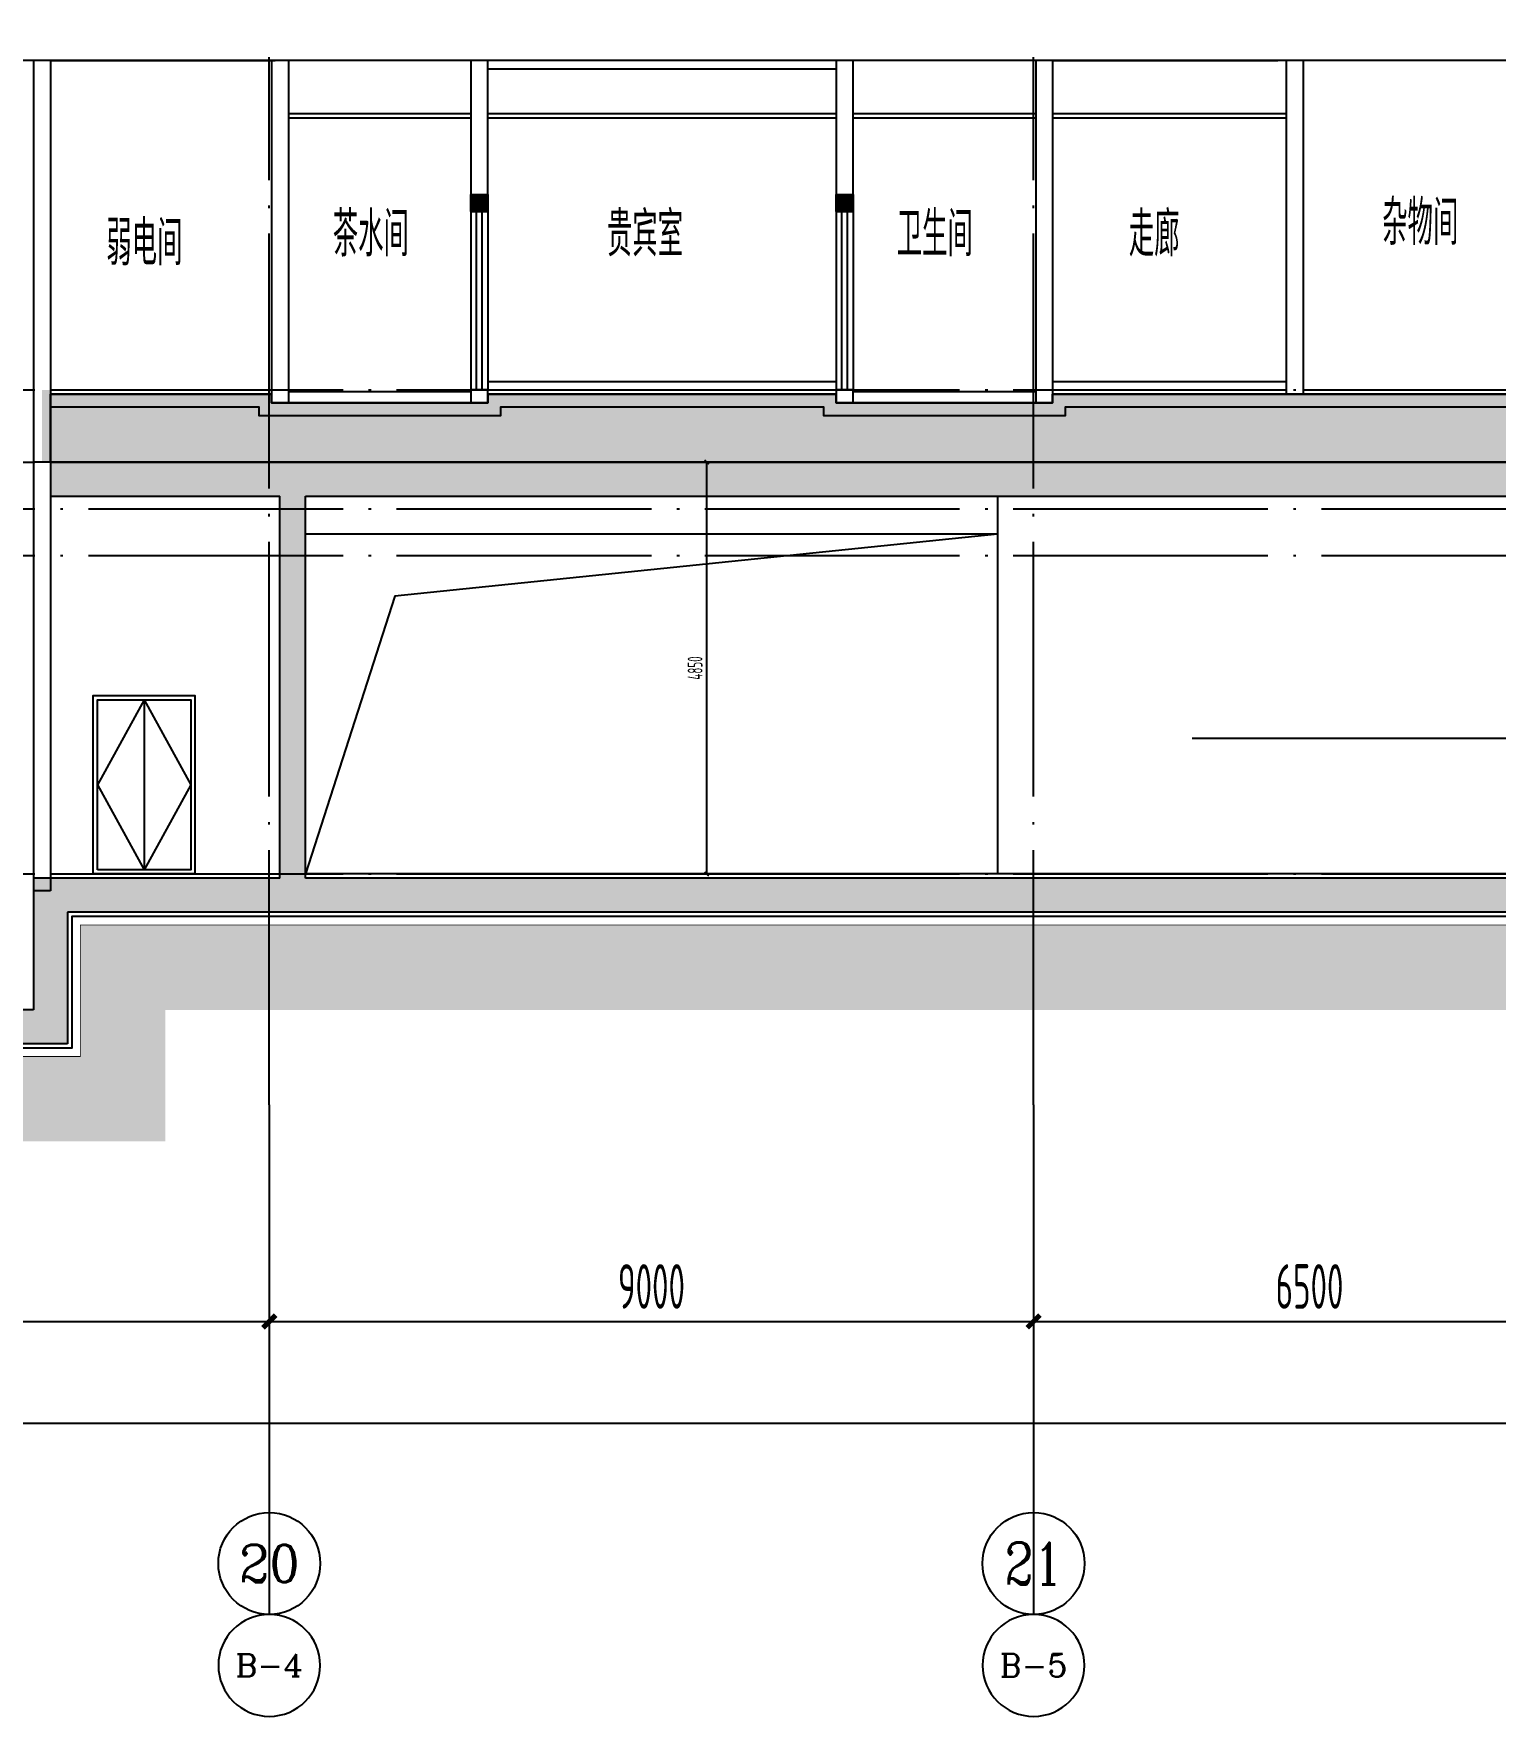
# Model space of a CAD drawing. Extents: x -473190 to 2138458, y -81875 to 2633646.
# Drawn here: x 1291040 to 1308253, y 134599 to 154413 of the extents above; entities that cross this region are included whole.
import ezdxf
from ezdxf.enums import TextEntityAlignment as Align

# ---------------------------------------------------------------- set-up
doc = ezdxf.new("R2010")
doc.units = 0
doc.header["$LTSCALE"] = 1000
doc.linetypes.add('DASH', pattern=[0.35, 0.25, -0.1])
doc.linetypes.add('DOTE', pattern=[2.42, 2, -0.2, 0.02, -0.2])
for name, color, linetype in [('A-DIM_SYMB', 3, 'Continuous'), ('A-ROOM_NAME', 23, 'Continuous'), ('A-S_WALL', 9, 'Continuous'), ('A-SURFACE', 6, 'Continuous'), ('A-WALL', 2, 'Continuous'), ('A-WINDOW', 4, 'Continuous'), ('A-可见线', 7, 'Continuous'), ('AXIS', 3, 'Continuous'), ('AXIS_TEXT', 7, 'Continuous'), ('DOOR_FIRE', 4, 'Continuous'), ('DOTE', 1, 'DOTE'), ('PUB_DIM', 3, 'Continuous'), ('PUB_HATCH', 8, 'Continuous')]:
    doc.layers.add(name, color=color, linetype=linetype)
doc.styles.add('8B2_02', font='tssdeng.shx', dxfattribs={"width": 0.6, "bigfont": 'TSSDCHN.shx'})
doc.styles.add('_TCH_AXIS', font='COMPLEX', dxfattribs={"bigfont": 'GBCBIG'})
doc.styles.add('_TCH_DIM_T3', font='tssdeng.shx', dxfattribs={"width": 0.564706, "bigfont": '@@@tssdchn.shx'})
doc.styles.add('COMPLEX', font='COMPLEX.shx', dxfattribs={"width": 0.65})
doc.dimstyles.new('_TCH_ARCH&&150', dxfattribs={"dimtxt": 525, "dimasz": 150, "dimexe": 375, "dimexo": 450, "dimgap": 150, "dimtad": 1, "dimdec": 0, "dimzin": 0, "dimdsep": 46, "dimtxsty": '_TCH_DIM_T3', "dimblk": 'ARCHTICK', "dimcen": 0.09, "dimclrt": 7, "dimazin": 2, "dimtfac": 1, "dimtdec": 0, "dimtix": 1, "dimtmove": 2, "dimatfit": 3, "dimfxl": 0, "dimtolj": 1, "dimtzin": 0, "dimarcsym": 0})
doc.dimstyles.new('_TCH_ARCH&&50', dxfattribs={"dimtxt": 175, "dimasz": 50, "dimexe": 125, "dimexo": 150, "dimgap": 50, "dimtad": 1, "dimdec": 0, "dimzin": 0, "dimdsep": 46, "dimtxsty": '_TCH_DIM_T3', "dimblk": 'ARCHTICK', "dimcen": 0.09, "dimclrt": 7, "dimazin": 2, "dimtfac": 1, "dimtdec": 0, "dimtix": 1, "dimtmove": 2, "dimatfit": 3, "dimfxl": 0, "dimtolj": 1, "dimtzin": 0, "dimarcsym": 0})

# ---------------------------------------------------------------- blocks, each defined once
blk = doc.blocks.new('_AXISO')
blk.add_circle((0, 0), 0.5)
at = {"layer": 'AXIS_TEXT', "style": 'COMPLEX', "width": 1.041667}
blk.add_attdef('A', text='', height=0.56, dxfattribs=at).set_placement((-0.25, -0.28), (0.25, -0.28), align=Align.FIT)
blk = doc.blocks.new('A$C1ED32D07')
at = {"layer": 'A-可见线'}
h = blk.add_hatch(color=8, dxfattribs=at)
h.dxf.hatch_style = 1
h.paths.add_polyline_path([(-200, -200), (-200, 0), (0, 0), (0, -200)])
blk.add_lwpolyline([(-200, -200), (-200, 0), (0, 0), (0, -200)], close=True, dxfattribs=at)
blk = doc.blocks.new('$WINLIB2D$00000001')
at = {"color": 0}
for points in [[(-0.5, 0.5), (-0.5, -0.5)], [(-0.5, 0.5), (0.5, 0.5)], [(0.5, -0.5), (0.5, 0.5)], [(0.5, 0.1667), (-0.5, 0.1667)], [(0.5, -0.1667), (-0.5, -0.1667)], [(-0.5, -0.5), (0.5, -0.5)]]:
    blk.add_lwpolyline(points, dxfattribs=at)
blk = doc.blocks.new('A$C0F091ED5')
at = {"layer": 'A-S_WALL'}
h = blk.add_hatch(dxfattribs=at)
h.set_pattern_fill('混凝土', color=252, scale=50)
h.set_pattern_definition([(50, (-95741.4, 11596.7), (358.6301, -31.3761), [37.5, -412.5]), (355, (-95741.4, 11596.7), (-69.3757, 376.096), [30, -330]), (100.4514, (-95711.5, 11594.07), (289.2547, 344.7198), [31.8701, -350.571]), (46.1842, (-95741.4, 11696.7), (533.6205, -82.7595), [56.25, -618.75]), (96.6356, (-95696.9, 11689.8), (467.3314, 487.059), [47.805, -525.8565]), (351.1842, (-95741.4, 11696.7), (467.331, 487.0593), [45, -495]), (21, (-95691.4, 11671.7), (298.4535, -201.3094), [37.5, -412.5]), (326, (-95691.4, 11671.7), (121.6577, 362.575), [30, -330]), (71.4514, (-95666.5, 11654.9), (420.1113, 161.2652), [31.8701, -350.571]), (37.5, (-95741.39, 11596.69), (6.07993, 166.44693), [0, -326, 0, -335, 0, -331.25]), (7.5, (-95741.39, 11596.69), (131.53477, 197.20586), [0, -191, 0, -318.5, 0, -126.25]), (327.5, (-95852.89, 11596.69), (266.91122, -11.27744), [0, -125, 0, -390, 0, -517.5]), (317.5, (-95902.89, 11596.69), (291.5931, 50.0525), [0, -162.5, 0, -259, 0, -367.5])])
h.paths.add_polyline_path([(-14475, 6576), (-14475, 6976), (-15475, 6976), (-15475, 7426), (-16475, 7426), (-16475, 7876), (-19475, 7876), (-19475, 8126), (-20475, 8126), (-20475, 8376), (-21475, 8376), (-21475, 8676), (-22100, 8676), (-22100, 7876), (-29575, 7876), (-29575, 7756), (-32625, 7756), (-32625, 7876), (-42275, 7876), (-42275, 7776), (-44825, 7776), (-44825, 7876), (-48925, 7876), (-48925, 7776), (-51475, 7776), (-51475, 7876), (-54075, 7876), (-54075, 7726), (-51625, 7726), (-51625, 7626), (-48775, 7626), (-48775, 7726), (-44975, 7726), (-44975, 7626), (-42125, 7626), (-42125, 7726), (-32775, 7726), (-32775, 7606), (-29425, 7606), (-29425, 7726), (-21950, 7726), (-21950, 8526), (-21625, 8526), (-21625, 8226), (-20625, 8226), (-20625, 7976), (-19625, 7976), (-19625, 7726), (-16625, 7726), (-16625, 7276), (-15625, 7276), (-15625, 6826), (-14625, 6826), (-14625, 6576)])
at = {"layer": 'A-可见线'}
h = blk.add_hatch(dxfattribs=at)
h.set_pattern_fill('夯实土壤', color=8, scale=50)
h.set_pattern_definition([(45, (-95682.4, 11596.7), (-198.697, 198.697), []), (45, (-95577.4, 11596.7), (-198.697, 198.697), []), (45, (-95472.4, 11596.7), (-198.697, 198.697), []), (135, (-95682.4, 11596.7), (-198.697, -198.697), [132.5, -148.5]), (135, (-95629.9, 11649.2), (-198.697, -198.697), [132.5, -148.5]), (135, (-95577.4, 11701.7), (-198.697, -198.697), [132.5, -148.5])])
h.paths.add_polyline_path([(-42500, 7626), (-44975, 7626), (-44975, 7726), (-48775, 7726), (-48775, 7626), (-51500, 7626), (-51500, 7076), (-42500, 7076)])
h.paths.add_polyline_path([(-51500, 7626), (-51625, 7626), (-51625, 7726), (-54075, 7726), (-54075, 7076), (-54075, 7076), (-54075, 7876), (-54075, 7926), (-54075, 7926), (-54175, 7926), (-54175, 7076), (-54075, 7076), (-54075, 7726), (-54075, 7726), (-54075, 7076), (-51500, 7076)])
h.paths.add_polyline_path([(-36000, 7726), (-42125, 7726), (-42125, 7626), (-42500, 7626), (-42500, 7076), (-36000, 7076)])
h.paths.add_polyline_path([(-16625, 7726), (-19625, 7726), (-19625, 7926), (-21950, 7926), (-21950, 7726), (-29425, 7726), (-29425, 7606), (-32775, 7606), (-32775, 7726), (-36000, 7726), (-36000, 7076), (-17700, 7076), (-17700, 6576), (-14625, 6576), (-14625, 6826), (-15625, 6826), (-15625, 7276), (-16625, 7276)])
h.paths.add_polyline_path([(-20625, 8226), (-21625, 8226), (-21625, 8526), (-21950, 8526), (-21950, 7926), (-19625, 7926), (-19625, 7976), (-20625, 7976)])
at = {"layer": 'A-DIM_SYMB'}
blk.add_lwpolyline([(20472, 11806), (-31861, 11806), (-31976, 11491), (-32087, 12121), (-32199, 11806), (-84533, 11806)], dxfattribs=at)
at = {"layer": 'A-S_WALL'}
for points in [[(-54075, 11806), (-51432, 11806)], [(-48925, 11706), (-44825, 11706)], [(-42275, 11806), (-39625, 11806)], [(-32625, 7876), (-42275, 7876), (-42275, 7776), (-44825, 7776), (-44825, 7876), (-48925, 7876), (-48925, 7776), (-51475, 7776), (-51475, 7876), (-54075, 7876), (-54075, 7726), (-51625, 7726), (-51625, 7626), (-48775, 7626), (-48775, 7726), (-44975, 7726), (-44975, 7626), (-42125, 7626), (-42125, 7726), (-32775, 7726)]]:
    blk.add_lwpolyline(points, dxfattribs=at)
at = {"layer": 'A-S_WALL', "color": 11}
for points in [[(-48925, 8026), (-44825, 8026)], [(-42275, 8026), (-39525, 8026)]]:
    blk.add_lwpolyline(points, dxfattribs=at)
at = {"layer": 'A-SURFACE'}
for points in [[(-49125, 11176), (-51275, 11176)], [(-49125, 11126), (-51275, 11126)], [(-44825, 11176), (-48925, 11176)], [(-44825, 11126), (-48925, 11126)], [(-42475, 11176), (-44625, 11176)], [(-42475, 11126), (-44625, 11126)], [(-39525, 11176), (-42275, 11176)], [(-39525, 11126), (-42275, 11126)]]:
    blk.add_lwpolyline(points, dxfattribs=at)
at = {"layer": 'A-WALL'}
for p, q in [((-54275, 11806), (-54275, 7076)), ((-54075, 11806), (-54275, 11806)), ((-54075, 11806), (-54075, 7076)), ((-51475, 11806), (-51475, 7776)), ((-51275, 11806), (-51475, 11806)), ((-51275, 11806), (-51275, 7776)), ((-49125, 11806), (-49125, 10026)), ((-48925, 11806), (-49125, 11806)), ((-48925, 10026), (-48925, 11806)), ((-44825, 11806), (-44825, 10026)), ((-44625, 11806), (-44825, 11806)), ((-44625, 10026), (-44625, 11806)), ((-42475, 11806), (-42475, 7776)), ((-42275, 11806), (-42475, 11806)), ((-42275, 11806), (-42275, 7776)), ((-39525, 11806), (-39525, 7876)), ((-39325, 11806), (-39525, 11806)), ((-39325, 11806), (-39325, 7876)), ((-49125, 10026), (-48925, 10026)), ((-44825, 10026), (-44625, 10026)), ((-48925, 7926), (-49125, 7926)), ((-49125, 7926), (-49125, 7776)), ((-48925, 7776), (-48925, 7926)), ((-44625, 7926), (-44825, 7926)), ((-44825, 7926), (-44825, 7776)), ((-44625, 7776), (-44625, 7926)), ((-51275, 7776), (-51475, 7776)), ((-49125, 7776), (-48925, 7776)), ((-44825, 7776), (-44625, 7776)), ((-42275, 7776), (-42475, 7776)), ((-39325, 7876), (-39525, 7876)), ((-54075, 7076), (-54275, 7076))]:
    blk.add_line(p, q, dxfattribs=at)
at = {"layer": 'A-可见线'}
for p, q in [((-54075, 7926), (-51475, 7926)), ((-48925, 7926), (-44825, 7926)), ((-51275, 7906), (-49125, 7906)), ((-44625, 7906), (-42475, 7906))]:
    blk.add_line(p, q, dxfattribs=at)
at = {"layer": 'A-可见线', "color": 8}
for points in [[(-17700, 7076), (-54075, 7076), (-54075, 7876), (-51475, 7876), (-51475, 7776), (-48925, 7776), (-48925, 7876), (-44825, 7876), (-44825, 7776), (-42275, 7776), (-42275, 7876), (-32625, 7876)], [(-32625, 7876), (-42275, 7876), (-42275, 7776), (-44825, 7776), (-44825, 7876), (-48925, 7876), (-48925, 7776), (-51475, 7776), (-51475, 7876), (-54075, 7876), (-54075, 7726), (-51625, 7726), (-51625, 7626), (-48775, 7626), (-48775, 7726), (-44975, 7726), (-44975, 7626), (-42125, 7626), (-42125, 7726), (-32775, 7726)]]:
    blk.add_lwpolyline(points, dxfattribs=at)
at = {"layer": 'A-可见线'}
for points in [[(-42275, 7926), (-39525, 7926)], [(-39325, 7926), (-36225, 7926)]]:
    blk.add_lwpolyline(points, dxfattribs=at)
at = {"layer": 'A-WINDOW', "xscale": 2100, "yscale": -200, "zscale": 200, "rotation": 270}
for p in [(-49025, 8976), (-44725, 8976)]:
    blk.add_blockref('$WINLIB2D$00000001', p, dxfattribs=at)
at = {"layer": 'A-可见线', "color": 5}
for p in [(-48925, 10226), (-44625, 10226)]:
    blk.add_blockref('A$C1ED32D07', p, dxfattribs=at)
at = {"layer": 'A-ROOM_NAME', "style": '8B2_02', "width": 0.6}
for s, p in [('杂物间', (-38395, 9633)), ('弱电间', (-53420, 9394)), ('茶水间', (-50753, 9499)), ('贵宾室', (-47525, 9499)), ('卫生间', (-44112, 9499)), ('走廊', (-41378, 9499))]:
    blk.add_text(s, height=525, dxfattribs=at).set_placement(p)
blk = doc.blocks.new('_ArchTick')
at = {"color": 0, "linetype": 'ByBlock', "const_width": 0.4}
blk.add_lwpolyline([(-0.5, -0.5), (0.5, 0.5)], dxfattribs=at)
blk = doc.blocks.new('*D3124')
at = {"layer": 'Defpoints', "color": 0, "transparency": 16777216}
for p in [(1297721, 149368), (1298966, 149368), (1297721, 144518)]:
    blk.add_point(p, dxfattribs=at)
at = {"layer": 'PUB_DIM', "color": 0, "lineweight": -2, "transparency": 16777216}
for p, q in [((1297871, 149368), (1299091, 149368)), ((1298966, 144518), (1298966, 149368)), ((1297871, 144518), (1299091, 144518))]:
    blk.add_line(p, q, dxfattribs=at)
at = {"layer": 'PUB_DIM', "color": 0, "lineweight": -2, "transparency": 16777216, "xscale": 50, "yscale": 50, "zscale": 50}
for p, rotation in [((1298966, 149368), 90), ((1298966, 144518), 270)]:
    blk.add_blockref('_ArchTick', p, dxfattribs=dict(at, rotation=rotation))
at = {"layer": 'PUB_DIM', "color": 7, "transparency": 16777216, "insert": (1298829, 146943), "char_height": 175, "attachment_point": 5, "rotation": 90, "style": '_TCH_DIM_T3'}
blk.add_mtext('\\A1;4850', dxfattribs=at)
blk = doc.blocks.new('*D3416')
at = {"layer": 'AXIS', "color": 0, "lineweight": -2, "transparency": 16777216}
for p, q in [((1284815, 141349), (1284815, 138874)), ((1293815, 141349), (1293815, 138874)), ((1284815, 139249), (1293815, 139249))]:
    blk.add_line(p, q, dxfattribs=at)
at = {"layer": 'Defpoints', "color": 0, "transparency": 16777216}
for p in [(1284815, 141799), (1293815, 141799), (1293815, 139249)]:
    blk.add_point(p, dxfattribs=at)
at = {"layer": 'AXIS', "color": 0, "lineweight": -2, "transparency": 16777216, "xscale": 150, "yscale": 150, "zscale": 150, "rotation": 180}
blk.add_blockref('_ArchTick', (1284815, 139249), dxfattribs=at)
at = {"layer": 'AXIS', "color": 0, "lineweight": -2, "transparency": 16777216, "xscale": 150, "yscale": 150, "zscale": 150}
blk.add_blockref('_ArchTick', (1293815, 139249), dxfattribs=at)
at = {"layer": 'AXIS', "color": 7, "transparency": 16777216, "insert": (1289315, 139661), "char_height": 525, "attachment_point": 5, "style": '_TCH_DIM_T3'}
blk.add_mtext('\\A1;9000', dxfattribs=at)
blk = doc.blocks.new('*D3417')
at = {"layer": 'AXIS', "color": 0, "lineweight": -2, "transparency": 16777216}
for p, q in [((1293815, 141349), (1293815, 138874)), ((1302815, 141349), (1302815, 138874)), ((1293815, 139249), (1302815, 139249))]:
    blk.add_line(p, q, dxfattribs=at)
at = {"layer": 'Defpoints', "color": 0, "transparency": 16777216}
for p in [(1293815, 141799), (1302815, 141799), (1302815, 139249)]:
    blk.add_point(p, dxfattribs=at)
at = {"layer": 'AXIS', "color": 0, "lineweight": -2, "transparency": 16777216, "xscale": 150, "yscale": 150, "zscale": 150, "rotation": 180}
blk.add_blockref('_ArchTick', (1293815, 139249), dxfattribs=at)
at = {"layer": 'AXIS', "color": 0, "lineweight": -2, "transparency": 16777216, "xscale": 150, "yscale": 150, "zscale": 150}
blk.add_blockref('_ArchTick', (1302815, 139249), dxfattribs=at)
at = {"layer": 'AXIS', "color": 7, "transparency": 16777216, "insert": (1298315, 139661), "char_height": 525, "attachment_point": 5, "style": '_TCH_DIM_T3'}
blk.add_mtext('\\A1;9000', dxfattribs=at)
blk = doc.blocks.new('*D3418')
at = {"layer": 'AXIS', "color": 0, "lineweight": -2, "transparency": 16777216}
for p, q in [((1302815, 141349), (1302815, 138874)), ((1309315, 141349), (1309315, 138874)), ((1302815, 139249), (1309315, 139249))]:
    blk.add_line(p, q, dxfattribs=at)
at = {"layer": 'Defpoints', "color": 0, "transparency": 16777216}
for p in [(1302815, 141799), (1309315, 141799), (1309315, 139249)]:
    blk.add_point(p, dxfattribs=at)
at = {"layer": 'AXIS', "color": 0, "lineweight": -2, "transparency": 16777216, "xscale": 150, "yscale": 150, "zscale": 150, "rotation": 180}
blk.add_blockref('_ArchTick', (1302815, 139249), dxfattribs=at)
at = {"layer": 'AXIS', "color": 0, "lineweight": -2, "transparency": 16777216, "xscale": 150, "yscale": 150, "zscale": 150}
blk.add_blockref('_ArchTick', (1309315, 139249), dxfattribs=at)
at = {"layer": 'AXIS', "color": 7, "transparency": 16777216, "insert": (1306065, 139661), "char_height": 525, "attachment_point": 5, "style": '_TCH_DIM_T3'}
blk.add_mtext('\\A1;6500', dxfattribs=at)
blk = doc.blocks.new('*D3427')
at = {"layer": 'AXIS', "color": 0, "lineweight": -2, "transparency": 16777216}
for p, q in [((1262645, 141349), (1262645, 137674)), ((1355815, 141349), (1355815, 137674)), ((1262645, 138049), (1355815, 138049))]:
    blk.add_line(p, q, dxfattribs=at)
at = {"layer": 'Defpoints', "color": 0, "transparency": 16777216}
for p in [(1262645, 141799), (1355815, 141799), (1355815, 138049)]:
    blk.add_point(p, dxfattribs=at)
at = {"layer": 'AXIS', "color": 0, "lineweight": -2, "transparency": 16777216, "xscale": 150, "yscale": 150, "zscale": 150, "rotation": 180}
blk.add_blockref('_ArchTick', (1262645, 138049), dxfattribs=at)
at = {"layer": 'AXIS', "color": 0, "lineweight": -2, "transparency": 16777216, "xscale": 150, "yscale": 150, "zscale": 150}
blk.add_blockref('_ArchTick', (1355815, 138049), dxfattribs=at)
at = {"layer": 'AXIS', "color": 7, "transparency": 16777216, "insert": (1309230, 138461), "char_height": 525, "attachment_point": 5, "style": '_TCH_DIM_T3'}
blk.add_mtext('\\A1;93170', dxfattribs=at)
blk = doc.blocks.new('*D3430')
at = {"layer": 'AXIS', "color": 0, "lineweight": -2, "transparency": 16777216}
for p, q in [((1284815, 141349), (1284815, 138874)), ((1293815, 141349), (1293815, 138874)), ((1284815, 139249), (1293815, 139249))]:
    blk.add_line(p, q, dxfattribs=at)
at = {"layer": 'Defpoints', "color": 0, "transparency": 16777216}
for p in [(1284815, 141799), (1293815, 141799), (1293815, 139249)]:
    blk.add_point(p, dxfattribs=at)
at = {"layer": 'AXIS', "color": 0, "lineweight": -2, "transparency": 16777216, "xscale": 150, "yscale": 150, "zscale": 150, "rotation": 180}
blk.add_blockref('_ArchTick', (1284815, 139249), dxfattribs=at)
at = {"layer": 'AXIS', "color": 0, "lineweight": -2, "transparency": 16777216, "xscale": 150, "yscale": 150, "zscale": 150}
blk.add_blockref('_ArchTick', (1293815, 139249), dxfattribs=at)
at = {"layer": 'AXIS', "color": 7, "transparency": 16777216, "insert": (1289315, 139661), "char_height": 525, "attachment_point": 5, "style": '_TCH_DIM_T3'}
blk.add_mtext('\\A1;9000', dxfattribs=at)
blk = doc.blocks.new('*D3431')
at = {"layer": 'AXIS', "color": 0, "lineweight": -2, "transparency": 16777216}
for p, q in [((1293815, 141349), (1293815, 138874)), ((1302815, 141349), (1302815, 138874)), ((1293815, 139249), (1302815, 139249))]:
    blk.add_line(p, q, dxfattribs=at)
at = {"layer": 'Defpoints', "color": 0, "transparency": 16777216}
for p in [(1293815, 141799), (1302815, 141799), (1302815, 139249)]:
    blk.add_point(p, dxfattribs=at)
at = {"layer": 'AXIS', "color": 0, "lineweight": -2, "transparency": 16777216, "xscale": 150, "yscale": 150, "zscale": 150, "rotation": 180}
blk.add_blockref('_ArchTick', (1293815, 139249), dxfattribs=at)
at = {"layer": 'AXIS', "color": 0, "lineweight": -2, "transparency": 16777216, "xscale": 150, "yscale": 150, "zscale": 150}
blk.add_blockref('_ArchTick', (1302815, 139249), dxfattribs=at)
at = {"layer": 'AXIS', "color": 7, "transparency": 16777216, "insert": (1298315, 139661), "char_height": 525, "attachment_point": 5, "style": '_TCH_DIM_T3'}
blk.add_mtext('\\A1;9000', dxfattribs=at)
blk = doc.blocks.new('*D3432')
at = {"layer": 'AXIS', "color": 0, "lineweight": -2, "transparency": 16777216}
for p, q in [((1302815, 141349), (1302815, 138874)), ((1309315, 141349), (1309315, 138874)), ((1302815, 139249), (1309315, 139249))]:
    blk.add_line(p, q, dxfattribs=at)
at = {"layer": 'Defpoints', "color": 0, "transparency": 16777216}
for p in [(1302815, 141799), (1309315, 141799), (1309315, 139249)]:
    blk.add_point(p, dxfattribs=at)
at = {"layer": 'AXIS', "color": 0, "lineweight": -2, "transparency": 16777216, "xscale": 150, "yscale": 150, "zscale": 150, "rotation": 180}
blk.add_blockref('_ArchTick', (1302815, 139249), dxfattribs=at)
at = {"layer": 'AXIS', "color": 0, "lineweight": -2, "transparency": 16777216, "xscale": 150, "yscale": 150, "zscale": 150}
blk.add_blockref('_ArchTick', (1309315, 139249), dxfattribs=at)
at = {"layer": 'AXIS', "color": 7, "transparency": 16777216, "insert": (1306065, 139661), "char_height": 525, "attachment_point": 5, "style": '_TCH_DIM_T3'}
blk.add_mtext('\\A1;6500', dxfattribs=at)
blk = doc.blocks.new('*D3439')
at = {"layer": 'AXIS', "color": 0, "lineweight": -2, "transparency": 16777216}
for p, q in [((1266815, 141349), (1266815, 137674)), ((1355815, 141349), (1355815, 137674)), ((1266815, 138049), (1355815, 138049))]:
    blk.add_line(p, q, dxfattribs=at)
at = {"layer": 'Defpoints', "color": 0, "transparency": 16777216}
for p in [(1266815, 141799), (1355815, 141799), (1355815, 138049)]:
    blk.add_point(p, dxfattribs=at)
at = {"layer": 'AXIS', "color": 0, "lineweight": -2, "transparency": 16777216, "xscale": 150, "yscale": 150, "zscale": 150, "rotation": 180}
blk.add_blockref('_ArchTick', (1266815, 138049), dxfattribs=at)
at = {"layer": 'AXIS', "color": 0, "lineweight": -2, "transparency": 16777216, "xscale": 150, "yscale": 150, "zscale": 150}
blk.add_blockref('_ArchTick', (1355815, 138049), dxfattribs=at)
at = {"layer": 'AXIS', "color": 7, "transparency": 16777216, "insert": (1311315, 138461), "char_height": 525, "attachment_point": 5, "style": '_TCH_DIM_T3'}
blk.add_mtext('\\A1;89000', dxfattribs=at)

msp = doc.modelspace()

# ---------------------------------------------------------------- hatches: boundary and pattern name
at = {"layer": 'A-可见线'}
h = msp.add_hatch(dxfattribs=at)
h.set_pattern_fill('夯实土壤', color=8, scale=50)
h.set_pattern_definition([(45, (1249632.3, -601625.35), (-198.69701, 198.69701), []), (45, (1249737.3, -601625.35), (-198.69701, 198.69701), []), (45, (1249842.3, -601625.35), (-198.69701, 198.69701), []), (135, (1249632.3, -601625.35), (-198.69701, -198.69701), [132.5, -148.5]), (135, (1249684.8, -601572.85), (-198.69701, -198.69701), [132.5, -148.5]), (135, (1249737.3, -601520.35), (-198.69701, -198.69701), [132.5, -148.5])])
h.paths.add_polyline_path([(1356228.9, 149622.8), (1356228.9, 149853.1)], flags=0)
h.paths.add_polyline_path([(1356228.9, 149622.8), (1356228.9, 149853.1), (1357429.1, 149804.6), (1357429.1, 149694.5), (1357494, 149691.3), (1357489.1, 149571.4), (1356228.9, 149622.8), (1356228.9, 149853.1)], flags=16)
h.paths.add_polyline_path([(1180129, 149691.5), (1180129, 149694.5), (1180129, 149804.6), (1180129, 149853.1), (1180129, 149622.8), (1180129, 149648.7), (1180129, 149691.5), (1180129, 149694.5), (1180129, 149804.6)])
h.paths.add_polyline_path([(1262644.5, 143917.7), (1262644.5, 142917.7), (1265214.7, 142917.7), (1265214.7, 142167.7), (1283489.7, 142167.7), (1283489.7, 141367.7), (1292589.7, 141367.7), (1292589.7, 142917.7), (1363361.9, 142917.7), (1363361.9, 149956.8), (1356064.7, 149967.7), (1356064.7, 149517.7), (1357564.7, 149517.7), (1357564.7, 143917.7), (1291589.7, 143917.7), (1291589.7, 142367.7), (1284489.7, 142367.7), (1284489.7, 143167.7), (1266214.7, 143167.7), (1266214.7, 143917.7)])
at = {"layer": 'PUB_HATCH'}
for points in [[(1291239.7, 148967.7), (1293939.7, 148967.7), (1294073, 149101), (1294039.7, 149367.7), (1291239.7, 149367.7)], [(1294073, 149101), (1294239.7, 148967.7), (1327464.7, 148967.7), (1327764.7, 149367.7), (1294039.7, 149367.7)], [(1294073, 144334.3), (1294239.7, 144467.7), (1294239.7, 148967.7), (1294073, 149101), (1293939.7, 148967.7), (1293939.7, 144467.7)], [(1291439.7, 144067.7), (1291039.7, 144467.7), (1291039.7, 142917.7), (1291439.7, 142517.7)], [(1294073, 144334.3), (1293939.7, 144467.7), (1291039.7, 144467.7), (1291439.7, 144067.7), (1294039.7, 144067.7)], [(1357414.7, 144067.7), (1357114.7, 144467.7), (1294239.7, 144467.7), (1294073, 144334.3), (1294039.7, 144067.7)], [(1291439.7, 142517.7), (1291039.7, 142917.7), (1288139.7, 142917.7), (1288139.7, 142517.7)]]:
    msp.add_hatch(color=256, dxfattribs=at).paths.add_polyline_path(points)

# ---------------------------------------------------------------- linework, layer by layer
msp.add_line((1302389.7, 148967.7), (1302389.7, 144517.7))
at = {"linetype": 'DASH', "ltscale": 0.5, "const_width": 10}
msp.add_lwpolyline([(1356064.7, 149967.7), (1356064.7, 149517.7), (1357564.7, 149517.7), (1357564.7, 143917.7), (1291589.7, 143917.7), (1291589.7, 142367.7), (1284489.7, 142367.7), (1284489.7, 143167.7), (1266214.7, 143167.7), (1266214.7, 143917.7), (1262644.5, 143917.7)], dxfattribs=at)
for points in [[(1355964.7, 149967.7), (1355964.7, 149417.7), (1357464.7, 149417.7), (1357464.7, 144017.7), (1291489.7, 144017.7), (1291489.7, 142467.7), (1284589.7, 142467.7), (1284589.7, 143267.7), (1266314.7, 143267.7), (1266314.7, 144017.7), (1262644.5, 144017.7)], [(1302389.7, 148517.7), (1294239.7, 148517.7)], [(1302389.7, 148517.7), (1295293.2, 147787.5), (1294239.7, 144517.7)], [(1313942.1, 146112.5), (1304683.1, 146112.5)], [(1291239.7, 144517.7), (1293939.7, 144517.7)], [(1357114.7, 144517.7), (1294239.7, 144517.7)]]:
    msp.add_lwpolyline(points)
at = {"layer": 'A-WALL'}
for p, q in [((1291039.7, 149367.7), (1291039.7, 144317.7)), ((1291239.7, 149367.7), (1291039.7, 149367.7)), ((1291239.7, 149367.7), (1294039.7, 149367.7)), ((1291239.7, 149367.7), (1291239.7, 148967.7)), ((1291239.7, 149367.7), (1291239.7, 144317.7)), ((1294039.7, 149367.7), (1327764.7, 149367.7)), ((1291239.7, 148967.7), (1293939.7, 148967.7)), ((1293939.7, 144467.7), (1293939.7, 148967.7)), ((1294239.7, 148967.7), (1327464.7, 148967.7)), ((1294239.7, 144467.7), (1294239.7, 148967.7)), ((1291039.7, 144467.7), (1291039.7, 142917.7)), ((1293939.7, 144467.7), (1291039.7, 144467.7)), ((1357114.7, 144467.7), (1294239.7, 144467.7)), ((1291239.7, 144317.7), (1291039.7, 144317.7)), ((1291439.7, 144067.7), (1291439.7, 142517.7)), ((1294039.7, 144067.7), (1291439.7, 144067.7)), ((1357414.7, 144067.7), (1294039.7, 144067.7)), ((1291039.7, 142917.7), (1288139.7, 142917.7)), ((1291439.7, 142517.7), (1288139.7, 142517.7))]:
    msp.add_line(p, q, dxfattribs=at)
at = {"layer": 'AXIS'}
for p, q in [((1293814.7, 141798.7), (1293814.7, 135798.7)), ((1293814.7, 141798.7), (1293814.7, 136998.7)), ((1302814.7, 141798.7), (1302814.7, 135798.7)), ((1302814.7, 141798.7), (1302814.7, 136998.7))]:
    msp.add_line(p, q, dxfattribs=at)
at = {"layer": 'DOOR_FIRE'}
for points in [[(1291739.7, 144517.7), (1291739.7, 146617.7), (1292939.7, 146617.7), (1292939.7, 144517.7), (1291739.7, 144517.7)], [(1292339.7, 146567.7), (1291789.7, 145567.7), (1292339.7, 144567.7)], [(1292339.7, 146567.7), (1292339.7, 144567.7)], [(1292339.7, 146567.7), (1292889.7, 145567.7), (1292339.7, 144567.7)]]:
    msp.add_lwpolyline(points, dxfattribs=at)
msp.add_lwpolyline([(1291789.7, 144567.7), (1291789.7, 146567.7), (1292889.7, 146567.7), (1292889.7, 144567.7)], close=True, dxfattribs=at)
at = {"layer": 'DOTE', "color": 16, "linetype": 'DOTE', "ltscale": 1.5}
for p, q in [((1293814.7, 141798.7), (1293814.7, 154134.8)), ((1302814.7, 141798.7), (1302814.7, 154134.8))]:
    msp.add_line(p, q, dxfattribs=at)
at = {"layer": 'DOTE', "color": 16, "linetype": 'DOTE', "ltscale": 1.5, "extrusion": (0, 0, -1)}
for points in [[(-1262644.5, 150217.7), (-1363361.9, 150217.7)], [(-1262644.5, 150217.7), (-1361443.9, 150217.7)], [(-1262644.5, 149367.7), (-1363361.9, 149367.7)], [(-1262644.5, 148817.7), (-1363361.9, 148817.7)], [(-1262644.5, 148267.7), (-1363361.9, 148267.7)], [(-1262644.5, 144517.7), (-1363361.9, 144517.7)]]:
    msp.add_lwpolyline(points, dxfattribs=at)

# ---------------------------------------------------------------- block references
msp.add_blockref('A$C0F091ED5', (1345314.7, 142291.3))
at = {"layer": 'AXIS'}
ref = msp.add_blockref('_AXISO', (1293814.7, 136398.7), dxfattribs=dict(at, xscale=1200, yscale=1200, zscale=1200))
ref.add_attrib('A', '20', dxfattribs={"layer": 'AXIS_TEXT', "height": 441.41, "style": '_TCH_AXIS'}).set_placement((1293457.3, 136178), (1294172, 136178), align=Align.FIT)
ref = msp.add_blockref('_AXISO', (1302814.7, 136398.7), dxfattribs=dict(at, xscale=1200, yscale=1200, zscale=1200))
ref.add_attrib('A', '21', dxfattribs={"layer": 'AXIS_TEXT', "height": 492.67, "style": '_TCH_AXIS'}).set_placement((1302474.5, 136152.4), (1303154.9, 136152.4), align=Align.FIT)
ref = msp.add_blockref('_AXISO', (1293814.7, 135198.7), dxfattribs=dict(at, xscale=-1200, yscale=1200, zscale=1200, rotation=180))
ref.add_attrib('A', 'B-4', dxfattribs={"layer": 'AXIS_TEXT', "height": 261.89, "style": '_TCH_AXIS'}).set_placement((1293415.6, 135067.8), (1294213.7, 135067.8), align=Align.FIT)
ref = msp.add_blockref('_AXISO', (1302814.7, 135198.7), dxfattribs=dict(at, xscale=-1200, yscale=1200, zscale=1200, rotation=180))
ref.add_attrib('A', 'B-5', dxfattribs={"layer": 'AXIS_TEXT', "height": 269.48, "style": '_TCH_AXIS'}).set_placement((1302416.9, 135064), (1303212.5, 135064), align=Align.FIT)

# ---------------------------------------------------------------- dimensions: what is measured, and where the dimension line sits
for p1, p2, distance, picture, middle in [((1262644.5, 141798.7), (1355814.7, 141798.7), -3750, '*D3427', (1309229.6, 138461.2)), ((1266814.7, 141798.7), (1355814.7, 141798.7), -3750, '*D3439', (1311314.7, 138461.2)), ((1284814.7, 141798.7), (1293814.7, 141798.7), -2550, '*D3416', (1289314.7, 139661.2)), ((1284814.7, 141798.7), (1293814.7, 141798.7), -2550, '*D3430', (1289314.7, 139661.2)), ((1293814.7, 141798.7), (1302814.7, 141798.7), -2550, '*D3417', (1298314.7, 139661.2)), ((1293814.7, 141798.7), (1302814.7, 141798.7), -2550, '*D3431', (1298314.7, 139661.2)), ((1302814.7, 141798.7), (1309314.7, 141798.7), -2550, '*D3418', (1306064.7, 139661.2)), ((1302814.7, 141798.7), (1309314.7, 141798.7), -2550, '*D3432', (1306064.7, 139661.2))]:
    dim = msp.add_aligned_dim(p1=p1, p2=p2, distance=distance, dimstyle='_TCH_ARCH&&150', dxfattribs=at)
    dim.commit()
    dim.dimension.update_dxf_attribs({"geometry": picture, "text_midpoint": middle})
at = {"layer": 'PUB_DIM'}
dim = msp.add_aligned_dim(p1=(1297721.3, 144517.7), p2=(1297721.3, 149367.7), distance=-1244.8, dimstyle='_TCH_ARCH&&50', dxfattribs=at)
dim.commit()
dim.dimension.update_dxf_attribs({"geometry": '*D3124', "text_midpoint": (1298828.6, 146942.7)})

doc.saveas('drawing.dxf')
